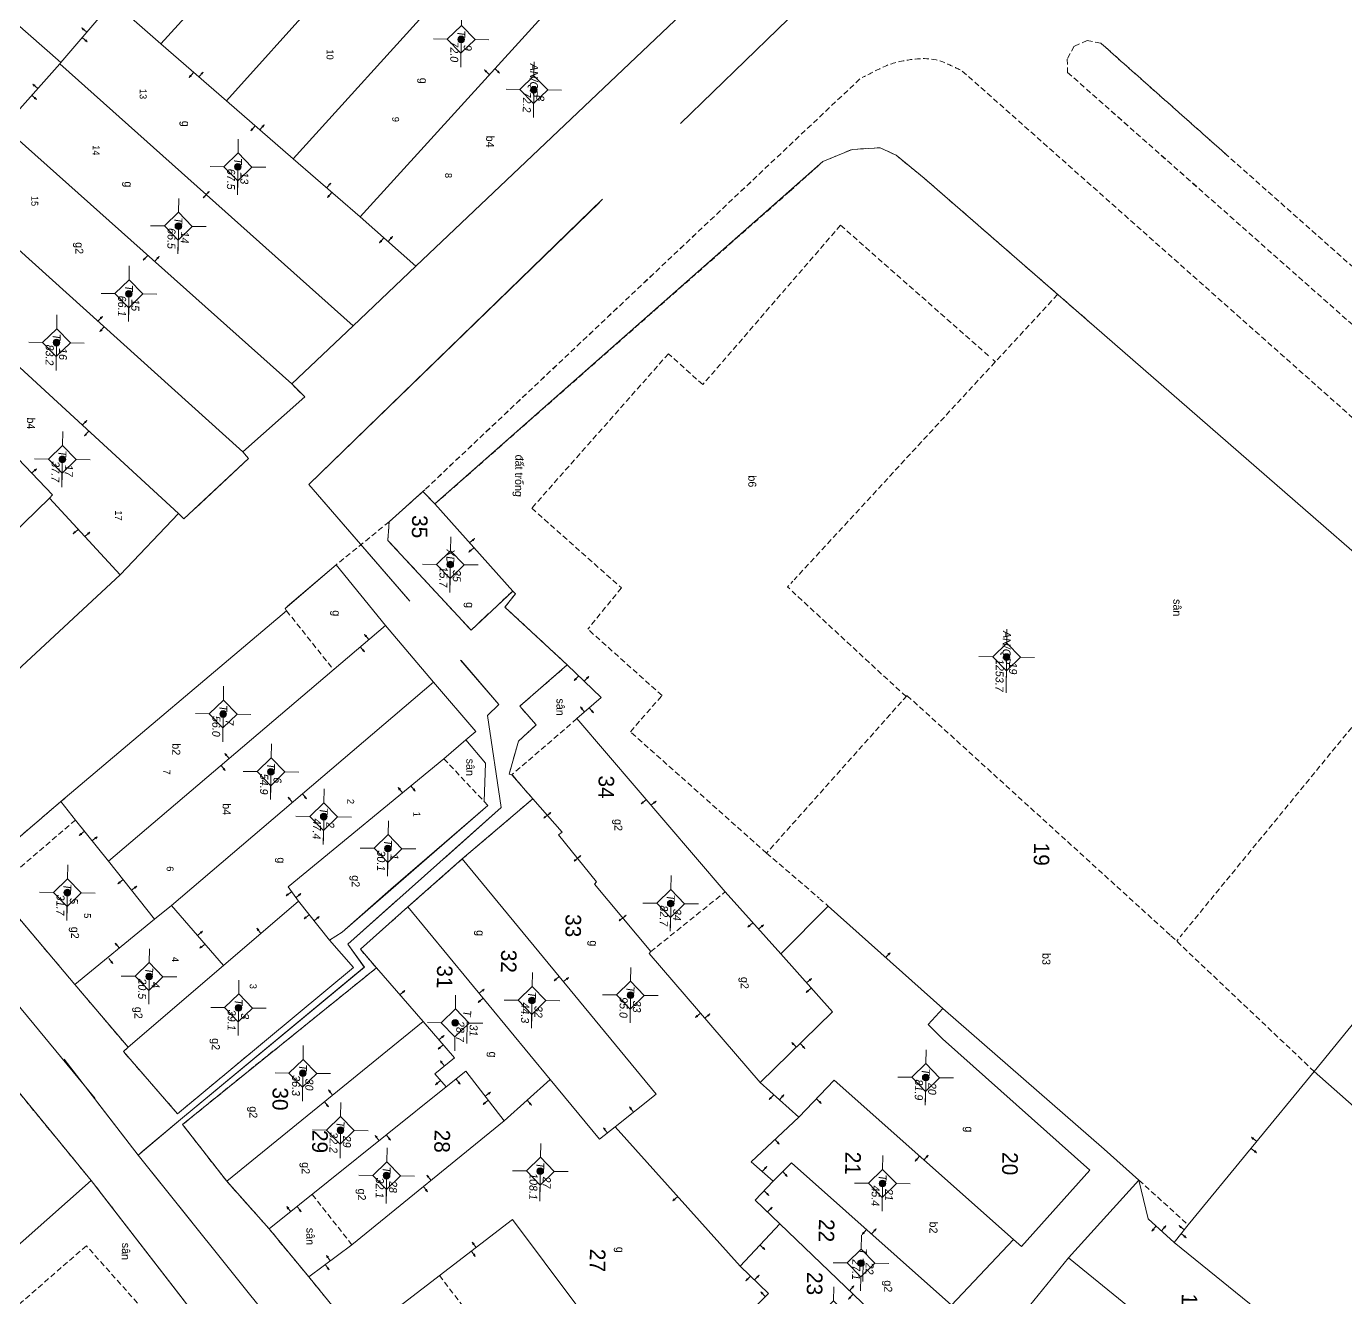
# Model space of a CAD drawing. Extents: x 601689 to 602595, y 1189742 to 1190763.
# Drawn here: x 602465.8 to 602525.2, y 1190238.5 to 1190295.7 of the extents above; entities that cross this region are included whole.
import ezdxf
from ezdxf.enums import TextEntityAlignment as Align

# ---------------------------------------------------------------- set-up
doc = ezdxf.new("R2010")
doc.units = 0
doc.header["$MEASUREMENT"] = 0
doc.linetypes.add('HIDDEN', pattern=[0.375, 0.25, -0.125])
for name, color, linetype in [('10', 250, 'Continuous'), ('11', 7, 'Continuous'), ('13', 7, 'Continuous'), ('14', 7, 'Continuous'), ('15', 7, 'Continuous'), ('16', 7, 'Continuous'), ('22', 7, 'Continuous'), ('25', 7, 'Continuous'), ('53', 7, 'Continuous'), ('57', 7, 'Continuous')]:
    doc.layers.add(name, color=color, linetype=linetype)
doc.layers.get('0').off()
doc.styles.add('TXT', font='vnshx.shx')

# ---------------------------------------------------------------- blocks, each defined once
blk = doc.blocks.new('NH3R')
at = {"layer": '16', "color": 7, "linetype": 'Continuous', "lineweight": 0}
for p, q in [((0, 0), (0.297, -0.005)), ((0.297, -0.005), (0.186, 0.031)), ((0.297, -0.005), (0.189, -0.033))]:
    blk.add_line(p, q, dxfattribs=at)
blk = doc.blocks.new('NH3')
at = {"layer": '16', "color": 7, "linetype": 'Continuous', "lineweight": 0}
for p, q in [((-0.199, -0.002), (-0.113, 0.021)), ((0.197, -0.012), (0.107, 0.015)), ((-0.199, -0.002), (0.197, -0.012)), ((-0.199, -0.002), (-0.116, -0.035)), ((0.197, -0.012), (0.104, -0.027))]:
    blk.add_line(p, q, dxfattribs=at)
blk = doc.blocks.new('B')
at = {"color": 7, "linetype": 'Continuous', "lineweight": 0}
for p, q in [((0.8, 2.62), (0.801, 5.6)), ((0.62, 2.441), (0.96, 2.78)), ((0.62, -0.969), (0.96, -0.63)), ((0.8, -4.05), (0.8, -0.81))]:
    blk.add_line(p, q, dxfattribs=at)
for points in [[(0.801, 5.6), (0.53, 5.331), (0.8, 10.21), (1.04, 4.83), (0.801, 5.6)], [(0.8, -4.05), (0.531, -4.309), (0.53, -9.429)], [(0.8, -4.05), (1.04, -4.569), (1.04, -10.289)], [(0.53, -7.289), (0.8, -6.95), (1.04, -8.139)]]:
    blk.add_lwpolyline(points, dxfattribs=at)
for points in [[(0.801, 5.6), (0.8, 10.21), (1.04, 4.83)], [(0.8, -4.05), (0.8, -6.95), (1.04, -4.569), (1.04, -8.139)]]:
    blk.add_solid(points, dxfattribs=at)
at = {"color": 7, "linetype": 'Continuous', "lineweight": 0, "style": 'TXT'}
blk.add_text('B', height=1.815, rotation=359.99996, dxfattribs=at).set_placement((0, 0))
blk = doc.blocks.new('*M5555')
at = {"layer": '13', "color": 3, "linetype": 'Continuous', "lineweight": 0}
blk.add_line((602542.211, 1190153.237), (602543.231, 1190153.237), dxfattribs=at)
at = {"layer": '13', "color": 3, "linetype": 'Continuous', "lineweight": 0, "style": 'TXT', "oblique": 7.60551}
for s, p in [('8', (602542.361, 1190153.537)), ('72.2', (602542.211, 1190152.937))]:
    blk.add_text(s, height=0.36, dxfattribs=at).set_placement(p, align=Align.MIDDLE_LEFT)
blk.add_text('AN/QP', height=0.36, dxfattribs=at).set_placement((602542.444, 1190153.237), align=Align.MIDDLE_RIGHT)
blk = doc.blocks.new('*M6666')
at = {"layer": '13', "color": 3, "linetype": 'Continuous', "lineweight": 0}
blk.add_line((602539.996, 1190149.94), (602541.016, 1190149.94), dxfattribs=at)
at = {"layer": '13', "color": 3, "linetype": 'Continuous', "lineweight": 0, "style": 'TXT', "oblique": 7.60551}
blk.add_text('T', height=0.36, dxfattribs=at).set_placement((602539.799, 1190149.94), align=Align.MIDDLE_RIGHT)
for s, p in [('9', (602540.146, 1190150.24)), ('72.0', (602539.996, 1190149.64))]:
    blk.add_text(s, height=0.36, dxfattribs=at).set_placement(p, align=Align.MIDDLE_LEFT)
blk = doc.blocks.new('*M7777')
at = {"layer": '13', "color": 3, "linetype": 'Continuous', "lineweight": 0}
blk.add_line((602576.414, 1190147.174), (602577.434, 1190147.174), dxfattribs=at)
at = {"layer": '13', "color": 3, "linetype": 'Continuous', "lineweight": 0, "style": 'TXT', "oblique": 7.60551}
blk.add_text('T', height=0.36, dxfattribs=at).set_placement((602576.217, 1190147.174), align=Align.MIDDLE_RIGHT)
for s, p in [('1', (602576.564, 1190147.474)), ('30.1', (602576.414, 1190146.874))]:
    blk.add_text(s, height=0.36, dxfattribs=at).set_placement(p, align=Align.MIDDLE_LEFT)
blk = doc.blocks.new('*M9999')
at = {"layer": '13', "color": 3, "linetype": 'Continuous', "lineweight": 0}
blk.add_line((602575.022, 1190144.264), (602576.042, 1190144.264), dxfattribs=at)
at = {"layer": '13', "color": 3, "linetype": 'Continuous', "lineweight": 0, "style": 'TXT', "oblique": 7.60551}
for s, p in [('2', (602575.172, 1190144.564)), ('47.4', (602575.022, 1190143.964))]:
    blk.add_text(s, height=0.36, dxfattribs=at).set_placement(p, align=Align.MIDDLE_LEFT)
blk.add_text('T', height=0.36, dxfattribs=at).set_placement((602574.825, 1190144.264), align=Align.MIDDLE_RIGHT)
blk = doc.blocks.new('*M11111111')
at = {"layer": '13', "color": 3, "linetype": 'Continuous', "lineweight": 0}
blk.add_line((602573.042, 1190141.862), (602574.062, 1190141.862), dxfattribs=at)
at = {"layer": '13', "color": 3, "linetype": 'Continuous', "lineweight": 0, "style": 'TXT', "oblique": 7.60551}
for s, p in [('6', (602573.192, 1190142.162)), ('54.9', (602573.042, 1190141.562))]:
    blk.add_text(s, height=0.36, dxfattribs=at).set_placement(p, align=Align.MIDDLE_LEFT)
blk.add_text('T', height=0.36, dxfattribs=at).set_placement((602572.845, 1190141.862), align=Align.MIDDLE_RIGHT)
blk = doc.blocks.new('*M13131313')
at = {"layer": '13', "color": 3, "linetype": 'Continuous', "lineweight": 0}
blk.add_line((602583.673, 1190140.556), (602584.693, 1190140.556), dxfattribs=at)
at = {"layer": '13', "color": 3, "linetype": 'Continuous', "lineweight": 0, "style": 'TXT', "oblique": 7.60551}
blk.add_text('T', height=0.36, dxfattribs=at).set_placement((602583.476, 1190140.556), align=Align.MIDDLE_RIGHT)
for s, p in [('3', (602583.823, 1190140.856)), ('39.1', (602583.673, 1190140.256))]:
    blk.add_text(s, height=0.36, dxfattribs=at).set_placement(p, align=Align.MIDDLE_LEFT)
blk = doc.blocks.new('*M14141414')
at = {"layer": '13', "color": 3, "linetype": 'Continuous', "lineweight": 0}
blk.add_line((602545.872, 1190139.98), (602546.892, 1190139.98), dxfattribs=at)
at = {"layer": '13', "color": 3, "linetype": 'Continuous', "lineweight": 0, "style": 'TXT', "oblique": 7.60551}
blk.add_text('T', height=0.36, dxfattribs=at).set_placement((602545.675, 1190139.98), align=Align.MIDDLE_RIGHT)
for s, p in [('13', (602546.022, 1190140.28)), ('67.5', (602545.872, 1190139.68))]:
    blk.add_text(s, height=0.36, dxfattribs=at).set_placement(p, align=Align.MIDDLE_LEFT)
blk = doc.blocks.new('*M15151515')
at = {"layer": '13', "color": 3, "linetype": 'Continuous', "lineweight": 0}
blk.add_line((602570.474, 1190139.675), (602571.494, 1190139.675), dxfattribs=at)
at = {"layer": '13', "color": 3, "linetype": 'Continuous', "lineweight": 0, "style": 'TXT', "oblique": 7.60551}
for s, p in [('7', (602570.624, 1190139.975)), ('56.0', (602570.474, 1190139.375))]:
    blk.add_text(s, height=0.36, dxfattribs=at).set_placement(p, align=Align.MIDDLE_LEFT)
blk.add_text('T', height=0.36, dxfattribs=at).set_placement((602570.277, 1190139.675), align=Align.MIDDLE_RIGHT)
blk = doc.blocks.new('*M17171717')
at = {"layer": '13', "color": 3, "linetype": 'Continuous', "lineweight": 0}
blk.add_line((602548.576, 1190137.342), (602549.596, 1190137.342), dxfattribs=at)
at = {"layer": '13', "color": 3, "linetype": 'Continuous', "lineweight": 0, "style": 'TXT', "oblique": 7.60551}
for s, p in [('14', (602548.726, 1190137.642)), ('66.5', (602548.576, 1190137.042))]:
    blk.add_text(s, height=0.36, dxfattribs=at).set_placement(p, align=Align.MIDDLE_LEFT)
blk.add_text('T', height=0.36, dxfattribs=at).set_placement((602548.379, 1190137.342), align=Align.MIDDLE_RIGHT)
blk = doc.blocks.new('*M18181818')
at = {"layer": '13', "color": 3, "linetype": 'Continuous', "lineweight": 0}
blk.add_line((602582.323, 1190136.515), (602583.343, 1190136.515), dxfattribs=at)
at = {"layer": '13', "color": 3, "linetype": 'Continuous', "lineweight": 0, "style": 'TXT', "oblique": 7.60551}
blk.add_text('T', height=0.36, dxfattribs=at).set_placement((602582.126, 1190136.515), align=Align.MIDDLE_RIGHT)
for s, p in [('4', (602582.473, 1190136.815)), ('20.5', (602582.323, 1190136.215))]:
    blk.add_text(s, height=0.36, dxfattribs=at).set_placement(p, align=Align.MIDDLE_LEFT)
blk = doc.blocks.new('*M19191919')
at = {"layer": '13', "color": 3, "linetype": 'Continuous', "lineweight": 0}
blk.add_line((602551.648, 1190135.16), (602552.668, 1190135.16), dxfattribs=at)
at = {"layer": '13', "color": 3, "linetype": 'Continuous', "lineweight": 0, "style": 'TXT', "oblique": 7.60551}
blk.add_text('T', height=0.36, dxfattribs=at).set_placement((602551.451, 1190135.16), align=Align.MIDDLE_RIGHT)
for s, p in [('15', (602551.798, 1190135.46)), ('66.1', (602551.648, 1190134.86))]:
    blk.add_text(s, height=0.36, dxfattribs=at).set_placement(p, align=Align.MIDDLE_LEFT)
blk = doc.blocks.new('*M21212121')
at = {"layer": '13', "color": 3, "linetype": 'Continuous', "lineweight": 0}
blk.add_line((602578.608, 1190132.782), (602579.628, 1190132.782), dxfattribs=at)
at = {"layer": '13', "color": 3, "linetype": 'Continuous', "lineweight": 0, "style": 'TXT', "oblique": 7.60551}
blk.add_text('T', height=0.36, dxfattribs=at).set_placement((602578.411, 1190132.782), align=Align.MIDDLE_RIGHT)
for s, p in [('5', (602578.758, 1190133.082)), ('31.7', (602578.608, 1190132.482))]:
    blk.add_text(s, height=0.36, dxfattribs=at).set_placement(p, align=Align.MIDDLE_LEFT)
blk = doc.blocks.new('*M22222222')
at = {"layer": '13', "color": 3, "linetype": 'Continuous', "lineweight": 0}
blk.add_line((602559.133, 1190132.276), (602560.153, 1190132.276), dxfattribs=at)
at = {"layer": '13', "color": 3, "linetype": 'Continuous', "lineweight": 0, "style": 'TXT', "oblique": 7.60551}
blk.add_text('T', height=0.36, dxfattribs=at).set_placement((602558.936, 1190132.276), align=Align.MIDDLE_RIGHT)
for s, p in [('17', (602559.283, 1190132.576)), ('37.7', (602559.133, 1190131.976))]:
    blk.add_text(s, height=0.36, dxfattribs=at).set_placement(p, align=Align.MIDDLE_LEFT)
blk = doc.blocks.new('*M24242424')
at = {"layer": '13', "color": 3, "linetype": 'Continuous', "lineweight": 0}
blk.add_line((602553.89, 1190131.938), (602554.91, 1190131.938), dxfattribs=at)
at = {"layer": '13', "color": 3, "linetype": 'Continuous', "lineweight": 0, "style": 'TXT', "oblique": 7.60551}
for s, p in [('16', (602554.04, 1190132.238)), ('83.2', (602553.89, 1190131.638))]:
    blk.add_text(s, height=0.36, dxfattribs=at).set_placement(p, align=Align.MIDDLE_LEFT)
blk.add_text('T', height=0.36, dxfattribs=at).set_placement((602553.693, 1190131.938), align=Align.MIDDLE_RIGHT)
blk = doc.blocks.new('CENTRD')
at = {"layer": '11', "linetype": 'Continuous', "lineweight": 0}
h = blk.add_hatch(color=2, dxfattribs=at)
edge = h.paths.add_edge_path()
edge.add_arc((0, 0), 0.15, 0, 360)
at = {"layer": '11', "color": 2, "linetype": 'Continuous', "lineweight": 0}
for p, q in [((0, 1.25), (0, 0.625)), ((0, 0.625), (-0.625, 0)), ((0.625, 0), (0, 0.625)), ((-0.625, 0), (-1.25, 0)), ((-0.625, 0), (0, -0.625)), ((0, -0.625), (0.625, 0)), ((1.25, 0), (0.625, 0)), ((0, -0.625), (0, -1.25))]:
    blk.add_line(p, q, dxfattribs=at)
blk.add_circle((0, 0), 0.15, dxfattribs=at)
blk = doc.blocks.new('*M94949494')
at = {"layer": '13', "color": 3, "linetype": 'Continuous', "lineweight": 0}
blk.add_line((602567.403, 1190174.87), (602568.933, 1190174.87), dxfattribs=at)
at = {"layer": '13', "color": 3, "linetype": 'Continuous', "lineweight": 0, "style": 'TXT', "oblique": 7.60551}
blk.add_text('AN/QP', height=0.36, dxfattribs=at).set_placement((602567.636, 1190174.87), align=Align.MIDDLE_RIGHT)
for s, p in [('19', (602567.553, 1190175.17)), ('1253.7', (602567.403, 1190174.57))]:
    blk.add_text(s, height=0.36, dxfattribs=at).set_placement(p, align=Align.MIDDLE_LEFT)
blk = doc.blocks.new('*M95959595')
at = {"layer": '13', "color": 3, "linetype": 'Continuous', "lineweight": 0}
blk.add_line((602586.356, 1190171.509), (602587.376, 1190171.509), dxfattribs=at)
at = {"layer": '13', "color": 3, "linetype": 'Continuous', "lineweight": 0, "style": 'TXT', "oblique": 7.60551}
blk.add_text('T', height=0.36, dxfattribs=at).set_placement((602586.159, 1190171.509), align=Align.MIDDLE_RIGHT)
for s, p in [('20', (602586.506, 1190171.809)), ('81.9', (602586.356, 1190171.209))]:
    blk.add_text(s, height=0.36, dxfattribs=at).set_placement(p, align=Align.MIDDLE_LEFT)
blk = doc.blocks.new('*M97979797')
at = {"layer": '13', "color": 3, "linetype": 'Continuous', "lineweight": 0}
blk.add_line((602591.147, 1190169.632), (602592.167, 1190169.632), dxfattribs=at)
at = {"layer": '13', "color": 3, "linetype": 'Continuous', "lineweight": 0, "style": 'TXT', "oblique": 7.60551}
blk.add_text('T', height=0.36, dxfattribs=at).set_placement((602590.95, 1190169.632), align=Align.MIDDLE_RIGHT)
for s, p in [('21', (602591.297, 1190169.932)), ('45.4', (602591.147, 1190169.332))]:
    blk.add_text(s, height=0.36, dxfattribs=at).set_placement(p, align=Align.MIDDLE_LEFT)
blk = doc.blocks.new('*M98989898')
at = {"layer": '13', "color": 3, "linetype": 'Continuous', "lineweight": 0}
blk.add_line((602594.741, 1190168.719), (602595.761, 1190168.719), dxfattribs=at)
at = {"layer": '13', "color": 3, "linetype": 'Continuous', "lineweight": 0, "style": 'TXT', "oblique": 7.60551}
for s, p in [('22', (602594.891, 1190169.019)), ('27.1', (602594.741, 1190168.419))]:
    blk.add_text(s, height=0.36, dxfattribs=at).set_placement(p, align=Align.MIDDLE_LEFT)
blk.add_text('T', height=0.36, dxfattribs=at).set_placement((602594.544, 1190168.719), align=Align.MIDDLE_RIGHT)
blk = doc.blocks.new('*M102102102102')
at = {"layer": '13', "color": 3, "linetype": 'Continuous', "lineweight": 0}
blk.add_line((602578.7, 1190159.926), (602579.72, 1190159.926), dxfattribs=at)
at = {"layer": '13', "color": 3, "linetype": 'Continuous', "lineweight": 0, "style": 'TXT', "oblique": 7.60551}
for s, p in [('34', (602578.85, 1190160.226)), ('82.7', (602578.7, 1190159.626))]:
    blk.add_text(s, height=0.36, dxfattribs=at).set_placement(p, align=Align.MIDDLE_LEFT)
blk.add_text('T', height=0.36, dxfattribs=at).set_placement((602578.503, 1190159.926), align=Align.MIDDLE_RIGHT)
blk = doc.blocks.new('*M103103103103')
at = {"layer": '13', "color": 3, "linetype": 'Continuous', "lineweight": 0}
blk.add_line((602582.849, 1190158.174), (602583.869, 1190158.174), dxfattribs=at)
at = {"layer": '13', "color": 3, "linetype": 'Continuous', "lineweight": 0, "style": 'TXT', "oblique": 7.60551}
for s, p in [('33', (602582.999, 1190158.474)), ('95.0', (602582.849, 1190157.874))]:
    blk.add_text(s, height=0.36, dxfattribs=at).set_placement(p, align=Align.MIDDLE_LEFT)
blk.add_text('T', height=0.36, dxfattribs=at).set_placement((602582.652, 1190158.174), align=Align.MIDDLE_RIGHT)
blk = doc.blocks.new('*M104104104104')
at = {"layer": '13', "color": 3, "linetype": 'Continuous', "lineweight": 0}
blk.add_line((602590.819, 1190154.235), (602592.094, 1190154.235), dxfattribs=at)
at = {"layer": '13', "color": 3, "linetype": 'Continuous', "lineweight": 0, "style": 'TXT', "oblique": 7.60551}
blk.add_text('T', height=0.36, dxfattribs=at).set_placement((602590.622, 1190154.235), align=Align.MIDDLE_RIGHT)
for s, p in [('27', (602590.969, 1190154.535)), ('108.1', (602590.819, 1190153.935))]:
    blk.add_text(s, height=0.36, dxfattribs=at).set_placement(p, align=Align.MIDDLE_LEFT)
blk = doc.blocks.new('*M105105105105')
at = {"layer": '13', "color": 3, "linetype": 'Continuous', "lineweight": 0}
blk.add_line((602583.15, 1190153.75), (602584.17, 1190153.75), dxfattribs=at)
at = {"layer": '13', "color": 3, "linetype": 'Continuous', "lineweight": 0, "style": 'TXT', "oblique": 7.60551}
for s, p in [('32', (602583.3, 1190154.05)), ('44.3', (602583.15, 1190153.45))]:
    blk.add_text(s, height=0.36, dxfattribs=at).set_placement(p, align=Align.MIDDLE_LEFT)
blk.add_text('T', height=0.36, dxfattribs=at).set_placement((602582.953, 1190153.75), align=Align.MIDDLE_RIGHT)
blk = doc.blocks.new('*M107107107107')
at = {"layer": '13', "color": 3, "linetype": 'Continuous', "lineweight": 0}
blk.add_line((602584.209, 1190150.311), (602585.229, 1190150.311), dxfattribs=at)
at = {"layer": '13', "color": 3, "linetype": 'Continuous', "lineweight": 0, "style": 'TXT', "oblique": 7.60551}
for s, p in [('31', (602584.359, 1190150.611)), ('28.7', (602584.209, 1190150.011))]:
    blk.add_text(s, height=0.36, dxfattribs=at).set_placement(p, align=Align.MIDDLE_LEFT)
blk.add_text('T', height=0.36, dxfattribs=at).set_placement((602584.012, 1190150.311), align=Align.MIDDLE_RIGHT)
blk = doc.blocks.new('*M108108108108')
at = {"layer": '13', "color": 3, "linetype": 'Continuous', "lineweight": 0}
blk.add_line((602563.61, 1190149.794), (602564.63, 1190149.794), dxfattribs=at)
at = {"layer": '13', "color": 3, "linetype": 'Continuous', "lineweight": 0, "style": 'TXT', "oblique": 7.60551}
for s, p in [('35', (602563.76, 1190150.094)), ('15.7', (602563.61, 1190149.494))]:
    blk.add_text(s, height=0.36, dxfattribs=at).set_placement(p, align=Align.MIDDLE_LEFT)
blk.add_text('XD', height=0.36, dxfattribs=at).set_placement((602563.491, 1190149.794), align=Align.MIDDLE_RIGHT)
blk = doc.blocks.new('*M109109109109')
at = {"layer": '13', "color": 3, "linetype": 'Continuous', "lineweight": 0}
blk.add_line((602591.119, 1190147.327), (602592.139, 1190147.327), dxfattribs=at)
at = {"layer": '13', "color": 3, "linetype": 'Continuous', "lineweight": 0, "style": 'TXT', "oblique": 7.60551}
for s, p in [('28', (602591.269, 1190147.627)), ('32.1', (602591.119, 1190147.027))]:
    blk.add_text(s, height=0.36, dxfattribs=at).set_placement(p, align=Align.MIDDLE_LEFT)
blk.add_text('T', height=0.36, dxfattribs=at).set_placement((602590.922, 1190147.327), align=Align.MIDDLE_RIGHT)
blk = doc.blocks.new('*M110110110110')
at = {"layer": '13', "color": 3, "linetype": 'Continuous', "lineweight": 0}
blk.add_line((602589.11, 1190145.22), (602590.13, 1190145.22), dxfattribs=at)
at = {"layer": '13', "color": 3, "linetype": 'Continuous', "lineweight": 0, "style": 'TXT', "oblique": 7.60551}
blk.add_text('T', height=0.36, dxfattribs=at).set_placement((602588.913, 1190145.22), align=Align.MIDDLE_RIGHT)
for s, p in [('29', (602589.26, 1190145.52)), ('32.2', (602589.11, 1190144.92))]:
    blk.add_text(s, height=0.36, dxfattribs=at).set_placement(p, align=Align.MIDDLE_LEFT)
blk = doc.blocks.new('*M111111111111')
at = {"layer": '13', "color": 3, "linetype": 'Continuous', "lineweight": 0}
blk.add_line((602586.572, 1190143.493), (602587.592, 1190143.493), dxfattribs=at)
at = {"layer": '13', "color": 3, "linetype": 'Continuous', "lineweight": 0, "style": 'TXT', "oblique": 7.60551}
blk.add_text('T', height=0.36, dxfattribs=at).set_placement((602586.375, 1190143.493), align=Align.MIDDLE_RIGHT)
for s, p in [('30', (602586.722, 1190143.793)), ('36.3', (602586.572, 1190143.193))]:
    blk.add_text(s, height=0.36, dxfattribs=at).set_placement(p, align=Align.MIDDLE_LEFT)

msp = doc.modelspace()

# ---------------------------------------------------------------- linework, layer by layer
at = {"layer": '10', "color": 7, "linetype": 'Continuous', "lineweight": 0}
for p, q in [((602484.148, 1190308.461), (602471.881, 1190294.899)), ((602486.952, 1190305.852), (602474.826, 1190292.338)), ((602454.829, 1190305.054), (602467.379, 1190294.06)), ((602489.955, 1190303.111), (602477.83, 1190289.737)), ((602492.949, 1190300.461), (602480.845, 1190287.126)), ((602467.379, 1190294.06), (602469.717, 1190296.789)), ((602471.881, 1190294.899), (602469.717, 1190296.789)), ((602474.826, 1190292.338), (602471.881, 1190294.899)), ((602464.81, 1190291.175), (602467.338, 1190294.011)), ((602467.338, 1190294.011), (602467.379, 1190294.06)), ((602480.528, 1190282.23), (602467.338, 1190294.011)), ((602477.83, 1190289.737), (602474.826, 1190292.338)), ((602477.771, 1190279.617), (602464.81, 1190291.175)), ((602477.83, 1190289.737), (602480.845, 1190287.126)), ((602462.53, 1190288.317), (602475.56, 1190276.568)), ((602483.355, 1190284.911), (602480.845, 1190287.126)), ((602483.355, 1190284.911), (602480.528, 1190282.23)), ((602480.528, 1190282.23), (602477.771, 1190279.617)), ((602466.871, 1190274.486), (602457.09, 1190264.971)), ((602470.044, 1190271.033), (602466.871, 1190274.486)), ((602487.704, 1190270.301), (602484.208, 1190274.219)), ((602472.681, 1190273.787), (602470.044, 1190271.033)), ((602481.983, 1190268.758), (602469.527, 1190258.159)), ((602481.983, 1190268.758), (602484.138, 1190266.209)), ((602484.138, 1190266.209), (602472.36, 1190256.17)), ((602535.672, 1190263.382), (602523.76, 1190248.705)), ((602485.439, 1190258.261), (602488.607, 1190260.967)), ((602469.527, 1190258.159), (602471.601, 1190255.551)), ((602482.99, 1190256.105), (602485.439, 1190258.261)), ((602474.693, 1190253.468), (602478.073, 1190256.362)), ((602478.073, 1190256.362), (602479.47, 1190254.612)), ((602471.601, 1190255.551), (602472.36, 1190256.17)), ((602472.36, 1190256.17), (602474.693, 1190253.468)), ((602482.99, 1190256.105), (602489.394, 1190248.346)), ((602468.011, 1190252.62), (602471.601, 1190255.551)), ((602470.403, 1190249.797), (602474.693, 1190253.468)), ((602481.572, 1190253.364), (602483.679, 1190250.955)), ((602470.403, 1190249.797), (602468.011, 1190252.62)), ((602474.841, 1190243.776), (602483.679, 1190250.955)), ((602523.76, 1190248.705), (602518.086, 1190241.812)), ((602526.774, 1190246.024), (602523.76, 1190248.705)), ((602476.751, 1190241.63), (602484.719, 1190248.011)), ((602487.318, 1190246.485), (602489.394, 1190248.346)), ((602498.833, 1190248.207), (602500.571, 1190246.653)), ((602497.939, 1190239.959), (602492.315, 1190246.216)), ((602512.705, 1190240.326), (602515.873, 1190243.823)), ((602468.75, 1190243.799), (602472.946, 1190238.381)), ((602476.751, 1190241.63), (602474.841, 1190243.776)), ((602478.532, 1190239.474), (602476.751, 1190241.63)), ((602499.725, 1190241.854), (602497.939, 1190239.959)), ((602499.725, 1190241.854), (602506.319, 1190235.534)), ((602518.086, 1190241.812), (602517.464, 1190241.02)), ((602510.226, 1190241.15), (602507.445, 1190238.198)), ((602528.542, 1190232.069), (602517.464, 1190241.02)), ((602510.752, 1190237.932), (602512.705, 1190240.326)), ((602525.098, 1190230.285), (602512.705, 1190240.326)), ((602480.764, 1190236.734), (602478.532, 1190239.474))]:
    msp.add_line(p, q, dxfattribs=at)
for points in [[(602492.949, 1190300.461), (602496.446, 1190297.352), (602483.355, 1190284.911)], [(602484.208, 1190274.219), (602501.65, 1190289.61), (602502.968, 1190290.162), (602504.238, 1190290.235), (602504.955, 1190289.895), (602506.21, 1190288.868), (602531.005, 1190267.287), (602535.672, 1190263.382)], [(602472.681, 1190273.787), (602464.021, 1190281.736), (602462.232, 1190279.67)], [(602477.771, 1190279.617), (602478.354, 1190279.039), (602475.56, 1190276.568)], [(602466.871, 1190274.486), (602467.003, 1190274.625), (602465.14, 1190276.58)], [(602475.56, 1190276.568), (602475.816, 1190276.264), (602472.919, 1190273.544), (602472.681, 1190273.787)], [(602487.704, 1190270.301), (602485.831, 1190268.546), (602482.096, 1190272.577), (602482.147, 1190273.417), (602483.666, 1190274.776), (602484.208, 1190274.219)], [(602467.384, 1190260.839), (602477.532, 1190269.42), (602477.464, 1190269.521), (602479.771, 1190271.489), (602481.983, 1190268.758)], [(602457.09, 1190264.971), (602459.552, 1190262.156), (602460.159, 1190262.678), (602460.553, 1190262.232), (602470.044, 1190271.033)], [(602490.159, 1190266.987), (602487.355, 1190269.586), (602487.833, 1190270.179), (602487.704, 1190270.301)], [(602488.607, 1190260.967), (602487.671, 1190262.05), (602487.542, 1190262.072), (602487.962, 1190263.556), (602488.762, 1190264.286), (602488.024, 1190265.125), (602490.159, 1190266.987)], [(602499.762, 1190253.994), (602497.26, 1190256.778), (602490.596, 1190264.571), (602491.689, 1190265.525), (602490.159, 1190266.987)], [(602484.138, 1190266.209), (602486.048, 1190263.993), (602485.593, 1190263.619)], [(602485.593, 1190263.619), (602484.611, 1190262.763), (602477.602, 1190257.008), (602478.073, 1190256.362)], [(602485.593, 1190263.619), (602486.479, 1190262.567), (602486.425, 1190260.837), (602486.592, 1190260.666), (602480.034, 1190254.975), (602479.47, 1190254.612)], [(602468.011, 1190252.62), (602464.4, 1190256.89), (602463.741, 1190257.728), (602467.384, 1190260.839)], [(602467.384, 1190260.839), (602468.043, 1190260.01), (602469.527, 1190258.159)], [(602488.607, 1190260.967), (602489.926, 1190259.469), (602489.764, 1190259.351), (602491.476, 1190257.228), (602491.384, 1190257.13), (602493.913, 1190254.095), (602493.841, 1190254.006), (602498.833, 1190248.207)], [(602492.315, 1190246.216), (602494.154, 1190247.681), (602485.439, 1190258.261)], [(602482.99, 1190256.105), (602480.854, 1190254.203), (602481.572, 1190253.364)], [(602499.762, 1190253.994), (602501.901, 1190256.135), (602507.049, 1190251.534)], [(602479.47, 1190254.612), (602480.543, 1190253.388), (602472.631, 1190246.806), (602470.2, 1190249.6), (602470.403, 1190249.797)], [(602499.762, 1190253.994), (602502.096, 1190251.382), (602498.833, 1190248.207)], [(602481.572, 1190253.364), (602472.856, 1190246.323), (602474.841, 1190243.776)], [(602449.675, 1190227.46), (602440.159, 1190236.57), (602444.633, 1190240.43), (602457.939, 1190251.738), (602459, 1190252.583), (602460.611, 1190250.461), (602462.19, 1190251.789), (602468.75, 1190243.799)], [(602507.049, 1190251.534), (602506.388, 1190250.813), (602507.04, 1190250.175), (602513.669, 1190244.273), (602510.592, 1190240.845), (602510.226, 1190241.15)], [(602515.873, 1190243.823), (602514.312, 1190245.215), (602507.049, 1190251.534)], [(602483.679, 1190250.955), (602485.087, 1190249.315), (602484.207, 1190248.607), (602484.719, 1190248.011)], [(602484.719, 1190248.011), (602485.599, 1190248.718), (602487.318, 1190246.485)], [(602489.394, 1190248.346), (602491.617, 1190245.665), (602492.315, 1190246.216)], [(602510.226, 1190241.15), (602502.163, 1190248.311), (602500.571, 1190246.653)], [(602478.532, 1190239.474), (602480.472, 1190240.918), (602487.318, 1190246.485)], [(602500.571, 1190246.653), (602498.424, 1190244.652), (602499.421, 1190243.769)], [(602507.445, 1190238.198), (602500.243, 1190244.607), (602499.421, 1190243.769)], [(602515.873, 1190243.823), (602516.289, 1190242.077), (602517.464, 1190241.02)], [(602468.75, 1190243.799), (602459.548, 1190235.665), (602457.822, 1190234.449), (602453.249, 1190230.571), (602449.675, 1190227.46)], [(602499.421, 1190243.769), (602498.61, 1190242.929), (602499.725, 1190241.854)], [(602480.764, 1190236.734), (602487.697, 1190242.049), (602491.97, 1190236.35)], [(602498.594, 1190238.109), (602499.212, 1190238.731), (602497.939, 1190239.959)]]:
    msp.add_lwpolyline(points, dxfattribs=at)
at = {"layer": '14', "color": 6, "linetype": 'HIDDEN', "lineweight": 0}
for p, q in [((602502.451, 1190286.749), (602509.18, 1190280.817)), ((602512.208, 1190283.635), (602500.362, 1190270.807)), ((602509.299, 1190280.715), (602509.417, 1190280.613)), ((602500.129, 1190270.56), (602500.068, 1190270.491)), ((602500.301, 1190270.748), (602500.209, 1190270.639)), ((602500.167, 1190270.4), (602500.068, 1190270.491)), ((602505.4, 1190265.557), (602500.276, 1190270.298)), ((602477.532, 1190269.42), (602479.646, 1190266.771)), ((602529.246, 1190268.81), (602517.723, 1190254.758)), ((602494.421, 1190265.609), (602491.082, 1190268.594)), ((602492.998, 1190263.978), (602494.421, 1190265.609)), ((602505.441, 1190265.607), (602499.123, 1190258.524)), ((602517.284, 1190254.834), (602505.441, 1190265.607)), ((602490.596, 1190264.571), (602487.752, 1190262.119)), ((602499.123, 1190258.524), (602492.998, 1190263.978)), ((602484.611, 1190262.763), (602486.425, 1190260.837)), ((602487.742, 1190262.119), (602487.671, 1190262.05)), ((602468.043, 1190260.01), (602464.774, 1190257.214)), ((602499.123, 1190258.524), (602501.486, 1190256.501)), ((602493.913, 1190254.095), (602497.159, 1190256.7)), ((602497.159, 1190256.7), (602497.26, 1190256.778)), ((602501.526, 1190256.46), (602501.664, 1190256.338)), ((602501.783, 1190256.237), (602501.901, 1190256.135)), ((602523.76, 1190248.705), (602517.284, 1190254.834)), ((602517.641, 1190254.659), (602517.571, 1190254.57)), ((602515.873, 1190243.823), (602518.086, 1190241.812)), ((602480.472, 1190240.918), (602478.683, 1190243.183)), ((602468.53, 1190240.872), (602460.858, 1190234.197)), ((602471.83, 1190237.177), (602468.53, 1190240.872)), ((602484.413, 1190239.534), (602485.67, 1190237.887))]:
    msp.add_line(p, q, dxfattribs=at)
msp.add_lwpolyline([(602502.451, 1190286.749), (602496.252, 1190279.583), (602494.711, 1190280.975), (602488.565, 1190274.028), (602492.597, 1190270.444), (602491.082, 1190268.594)], dxfattribs=at)
at = {"layer": '22', "color": 7, "linetype": 'HIDDEN', "lineweight": 0}
for p, q in [((602507.926, 1190293.684), (602516.68, 1190285.913)), ((602507.926, 1190293.684), (602533.991, 1190270.546)), ((602503.321, 1190293.327), (602483.666, 1190274.776)), ((602503.321, 1190293.327), (602483.808, 1190274.915)), ((602477.771, 1190279.617), (602478.009, 1190279.364)), ((602475.56, 1190276.568), (602475.816, 1190276.264)), ((602483.757, 1190274.854), (602483.666, 1190274.776)), ((602482.147, 1190273.417), (602479.771, 1190271.489)), ((602482.147, 1190273.417), (602479.771, 1190271.489)), ((602463.741, 1190257.728), (602467.384, 1190260.839)), ((602467.384, 1190260.839), (602467.566, 1190260.986)), ((602485.439, 1190258.261), (602488.607, 1190260.967)), ((602482.99, 1190256.105), (602485.439, 1190258.261)), ((602468.011, 1190252.62), (602464.4, 1190256.89)), ((602470.403, 1190249.797), (602468.011, 1190252.62)), ((602470.2, 1190249.6), (602470.403, 1190249.797)), ((602472.631, 1190246.806), (602476.466, 1190249.994)), ((602472.631, 1190246.806), (602470.2, 1190249.6)), ((602476.921, 1190249.617), (602472.856, 1190246.323)), ((602474.841, 1190243.776), (602472.856, 1190246.323)), ((602475.234, 1190243.33), (602474.841, 1190243.776)), ((602476.751, 1190241.63), (602474.841, 1190243.776))]:
    msp.add_line(p, q, dxfattribs=at)
for points in [[(602519.796, 1190289.932), (602514.154, 1190294.939), (602513.545, 1190295.057), (602512.952, 1190294.796), (602512.644, 1190294.22), (602512.665, 1190293.62), (602518.594, 1190288.378)], [(602537.303, 1190274.391), (602514.154, 1190294.939), (602513.545, 1190295.057), (602512.952, 1190294.796), (602512.644, 1190294.22), (602512.665, 1190293.62), (602535.984, 1190272.979)], [(602484.208, 1190274.219), (602500.161, 1190288.271), (602501.65, 1190289.61), (602502.968, 1190290.162), (602504.238, 1190290.235), (602504.955, 1190289.895), (602506.21, 1190288.868), (602513.839, 1190282.232)], [(602487.704, 1190270.301), (602485.831, 1190268.546), (602482.096, 1190272.577), (602482.147, 1190273.417), (602483.666, 1190274.776), (602484.208, 1190274.219)], [(602490.159, 1190266.987), (602487.355, 1190269.586), (602487.833, 1190270.179), (602487.704, 1190270.301)], [(602488.607, 1190260.967), (602487.671, 1190262.05), (602487.542, 1190262.072), (602487.962, 1190263.556), (602488.762, 1190264.286), (602488.024, 1190265.125), (602490.159, 1190266.987)], [(602482.99, 1190256.105), (602480.854, 1190254.203), (602481.572, 1190253.364)], [(602481.572, 1190253.364), (602472.856, 1190246.323), (602474.841, 1190243.776)], [(602457.939, 1190251.738), (602459, 1190252.583), (602460.611, 1190250.461), (602462.19, 1190251.789), (602468.75, 1190243.799), (602469.802, 1190242.445)], [(602480.764, 1190236.734), (602478.532, 1190239.474), (602476.751, 1190241.63)]]:
    msp.add_lwpolyline(points, dxfattribs=at)
msp.add_open_spline([(602507.827, 1190293.736), (602507.601, 1190293.842), (602507.376, 1190293.948), (602507.151, 1190294.055), (602506.65, 1190294.291), (602506.035, 1190294.267), (602505.493, 1190294.178), (602505.098, 1190294.113), (602504.689, 1190294.026), (602504.329, 1190293.844), (602504.027, 1190293.691), (602503.724, 1190293.538), (602503.422, 1190293.386)], degree=3, knots=[0, 0, 0, 0, 0.161089, 0.161089, 0.161089, 0.519743, 0.519743, 0.519743, 0.78092, 0.78092, 0.78092, 1, 1, 1, 1], dxfattribs=at)
msp.add_open_spline([(602507.827, 1190293.736), (602507.601, 1190293.842), (602507.376, 1190293.948), (602507.151, 1190294.055), (602506.65, 1190294.291), (602506.035, 1190294.267), (602505.493, 1190294.178), (602505.098, 1190294.113), (602504.689, 1190294.026), (602504.329, 1190293.844), (602504.027, 1190293.691), (602503.724, 1190293.538), (602503.422, 1190293.386)], degree=3, knots=[0, 0, 0, 0, 0.161089, 0.161089, 0.161089, 0.519743, 0.519743, 0.519743, 0.78092, 0.78092, 0.78092, 1, 1, 1, 1], dxfattribs=at)
at = {"layer": '25', "color": 7, "linetype": 'Continuous', "lineweight": 0}
for p, q in [((602480.528, 1190282.23), (602483.355, 1190284.911)), ((602480.528, 1190282.23), (602477.771, 1190279.617)), ((602478.354, 1190279.039), (602475.56, 1190276.568)), ((602478.009, 1190279.364), (602478.354, 1190279.039)), ((602475.816, 1190276.264), (602473.445, 1190274.036))]:
    msp.add_line(p, q, dxfattribs=at)
for points in [[(602492.949, 1190300.461), (602496.446, 1190297.352), (602483.355, 1190284.911)], [(602477.565, 1190269.61), (602479.771, 1190271.489), (602481.983, 1190268.758), (602484.138, 1190266.209), (602486.048, 1190263.993), (602485.593, 1190263.619), (602486.479, 1190262.567), (602486.425, 1190260.837), (602486.592, 1190260.666), (602482.231, 1190256.905), (602480.034, 1190254.975), (602479.47, 1190254.612), (602480.543, 1190253.388), (602472.631, 1190246.806), (602470.978, 1190248.699)], [(602468.937, 1190243.556), (602474.519, 1190236.349), (602484.995, 1190222.915), (602487.248, 1190220.234), (602486.318, 1190219.446)]]:
    msp.add_lwpolyline(points, dxfattribs=at)
at = {"layer": '57', "color": 172, "linetype": 'Continuous', "lineweight": 0}
for p, q in [((602513.68, 1190309.206), (602495.253, 1190291.318)), ((602513.68, 1190309.206), (602495.253, 1190291.318)), ((602470.856, 1190244.941), (602473.295, 1190241.917)), ((602470.856, 1190244.941), (602479.597, 1190234.059)), ((602470.856, 1190244.941), (602478.123, 1190235.9))]:
    msp.add_line(p, q, dxfattribs=at)
for points in [[(602491.746, 1190287.916), (602478.54, 1190275.096), (602482.999, 1190269.935)], [(602491.604, 1190287.778), (602478.54, 1190275.096), (602483.078, 1190269.844)], [(602485.362, 1190267.192), (602487.075, 1190265.209), (602486.568, 1190264.705), (602487.191, 1190260.567), (602480.287, 1190254.432), (602481.033, 1190253.391), (602472.759, 1190246.544), (602471.028, 1190245.088)], [(602485.382, 1190267.182), (602487.075, 1190265.209), (602486.568, 1190264.705), (602487.181, 1190260.567), (602484.619, 1190258.282)], [(602468.931, 1190247.497), (602460.274, 1190257.956), (602455.555, 1190263.881)], [(602482.555, 1190256.45), (602480.287, 1190254.432), (602481.023, 1190253.391), (602472.759, 1190246.544), (602470.856, 1190244.941), (602467.536, 1190249.266)], [(602476.724, 1190249.83), (602472.759, 1190246.544), (602470.856, 1190244.941), (602468.989, 1190247.376)], [(602471.018, 1190245.078), (602470.856, 1190244.941), (602468.989, 1190247.376)]]:
    msp.add_lwpolyline(points, dxfattribs=at)

# ---------------------------------------------------------------- block references
at = {"color": 7, "linetype": 'Continuous', "lineweight": 0, "rotation": 269.214199256255}
msp.add_blockref('B', (602504.941, 1190251.783), dxfattribs=at)
at = {"layer": '11', "color": 2, "linetype": 'Continuous', "lineweight": 0, "rotation": 269.1680420500809}
for p in [(602485.389, 1190295.105), (602488.654, 1190292.842), (602475.345, 1190289.374), (602472.668, 1190286.709), (602470.442, 1190283.669), (602467.187, 1190281.474), (602467.449, 1190276.226), (602484.9, 1190271.495), (602509.919, 1190267.339), (602474.683, 1190264.779), (602476.832, 1190262.18), (602479.205, 1190260.165), (602482.095, 1190258.731), (602467.672, 1190256.746), (602494.812, 1190256.26), (602471.351, 1190252.977), (602493, 1190252.137), (602475.372, 1190251.569), (602488.572, 1190251.9), (602485.118, 1190250.891), (602478.267, 1190248.627), (602506.283, 1190248.436), (602479.957, 1190246.064), (602482.034, 1190244.025), (602488.946, 1190244.225), (602504.336, 1190243.673), (602503.371, 1190240.093), (602502.129, 1190237.77)]:
    msp.add_blockref('CENTRD', p, dxfattribs=at)
at = {"layer": '13', "color": 3, "linetype": 'Continuous', "lineweight": 0, "rotation": 269.1680420500809}
for name, p in [('*M6666', (-578790.27, 1810052.359)), ('*M5555', (-578790.27, 1810052.359)), ('*M14141414', (-578790.27, 1810052.359)), ('*M17171717', (-578790.27, 1810052.359)), ('*M19191919', (-578790.27, 1810052.359)), ('*M24242424', (-578790.27, 1810052.359)), ('*M22222222', (-578790.27, 1810052.359)), ('*M108108108108', (-578790.27, 1810052.359)), ('*M94949494', (-578790.27, 1810052.359)), ('*M15151515', (-578790.27, 1810052.359)), ('*M11111111', (-578790.27, 1810052.359)), ('*M9999', (-578790.27, 1810052.359)), ('*M7777', (-578790.27, 1810052.359)), ('*M21212121', (-578790.27, 1810052.359)), ('*M102102102102', (-578790.27, 1810052.359)), ('*M18181818', (-578790.27, 1810052.359)), ('*M105105105105', (-578790.27, 1810052.359)), ('*M103103103103', (-578790.27, 1810052.359)), ('*M13131313', (-578790.27, 1810052.359)), ('*M107107107107', (-578789.734, 1810052.529)), ('*M111111111111', (-578790.27, 1810052.359)), ('*M95959595', (-578790.27, 1810052.359)), ('*M110110110110', (-578790.27, 1810052.359)), ('*M104104104104', (-578790.27, 1810052.359)), ('*M109109109109', (-578790.27, 1810052.359)), ('*M97979797', (-578790.27, 1810052.359)), ('*M98989898', (-578790.178, 1810052.624))]:
    msp.add_blockref(name, p, dxfattribs=at)
at = {"layer": '16', "color": 7, "linetype": 'Continuous', "lineweight": 0}
for name, p, rotation in [('NH3R', (602468.548, 1190295.424), 139.4000479139399), ('NH3R', (602468.345, 1190295.187), 319.4000479139398), ('NH3R', (602486.653, 1190293.526), 137.7721141857137), ('NH3R', (602486.897, 1190293.793), 317.7721141857138), ('NH3R', (602466.343, 1190292.895), 138.2643044307416), ('NH3R', (602466.07, 1190292.598), 318.2643044307417), ('NH3R', (602476.328, 1190291.038), 49.10646862874728), ('NH3R', (602476.328, 1190291.038), 49.10646862874728), ('NH3R', (602476.328, 1190291.038), 49.10646862874728), ('NH3R', (602476.121, 1190291.22), 229.2962330919337), ('NH3R', (602479.333, 1190288.426), 49.2962330919337), ('NH3', (602473.929, 1190288.12), 228.2268566376017), ('NH3R', (602479.57, 1190288.223), 229.2962330919337), ('NH3R', (602481.912, 1190286.18), 228.5770207557386), ('NH3R', (602482.1, 1190286.019), 48.5770207557387), ('NH3R', (602471.597, 1190285.122), 47.96211308447412), ('NH3R', (602469.05, 1190282.437), 47.96211308447412), ('NH3R', (602469.05, 1190282.437), 47.96211308447412), ('NH3R', (602469.05, 1190282.437), 47.96211308447412), ('NH3R', (602469.05, 1190282.437), 47.96211308447412), ('NH3R', (602469.05, 1190282.437), 47.96211308447412), ('NH3R', (602469.05, 1190282.437), 47.96211308447412), ('NH3R', (602469.337, 1190282.183), 227.4612075762393), ('NH3R', (602468.346, 1190277.756), 47.46120757623929), ('NH3R', (602468.643, 1190277.492), 227.4612075762393), ('NH3R', (602468.162, 1190273.079), 222.5729100294789), ('NH3R', (602468.458, 1190272.754), 42.57291002947895), ('NH3R', (602481.235, 1190268.129), 130.4002495656064), ('NH3R', (602480.85, 1190267.795), 310.4002495656065), ('NH3R', (602490.682, 1190266.49), 226.3279477027903), ('NH3R', (602490.92, 1190266.256), 46.3279477027904), ('NH3R', (602474.951, 1190262.775), 130.4002495656064), ('NH3R', (602474.587, 1190262.46), 310.4002495656065), ('NH3R', (602468.445, 1190259.504), 218.7450421746508), ('NH3R', (602468.78, 1190259.079), 38.74504217465087), ('NH3R', (602477.955, 1190256.514), 40.80703199323429), ('NH3R', (602478.771, 1190255.483), 40.80703199323429), ('NH3R', (602476.384, 1190254.915), 130.5707719439122), ('NH3R', (602498.511, 1190255.391), 221.9405447365961), ('NH3R', (602498.757, 1190255.108), 41.9405447365962), ('NH3R', (602473.532, 1190254.824), 40.80703199323429), ('NH3R', (602473.532, 1190254.824), 40.80703199323429), ('NH3R', (602473.532, 1190254.824), 40.80703199323429), ('NH3R', (602473.532, 1190254.824), 40.80703199323429), ('NH3R', (602500.924, 1190252.688), 41.78949647970303), ('NH3R', (602501.131, 1190252.456), 221.789496479703), ('NH3R', (602486.383, 1190251.998), 219.5391550216792), ('NH3R', (602484.388, 1190250.135), 40.64619468492446), ('NH3R', (602484.585, 1190249.902), 220.6461946849244), ('NH3R', (602486.463, 1190247.596), 37.58671730965462), ('NH3R', (602486.463, 1190247.596), 37.58671730965462), ('NH3R', (602486.463, 1190247.596), 37.58671730965462), ('NH3R', (602486.463, 1190247.596), 37.58671730965462), ('NH3R', (602488.351, 1190247.421), 311.8835246110465), ('NH3R', (602501.372, 1190247.482), 316.1482293835913), ('NH3R', (602499.498, 1190245.658), 312.9686465095096), ('NH3R', (602520.923, 1190245.244), 321.8881156032396), ('NH3R', (602506.007, 1190244.898), 228.330893372225), ('NH3R', (602499.858, 1190244.212), 312.9686465095096), ('NH3R', (602503.622, 1190241.6), 228.330893372225), ('NH3R', (602503.849, 1190241.407), 48.33089337222514), ('NH3R', (602516.645, 1190241.762), 231.0504664422756), ('NH3R', (602516.882, 1190241.549), 48.06629851308469), ('NH3R', (602517.77, 1190241.417), 321.8881156032396), ('NH3R', (602486.06, 1190240.791), 127.4448360359383), ('NH3R', (602485.848, 1190240.634), 307.4448360359383), ('NH3R', (602498.403, 1190239.512), 226.054033678583), ('NH3R', (602498.581, 1190239.339), 46.05403367858299), ('NH3R', (602502.854, 1190238.851), 48.33089337222514), ('NH3R', (602499.07, 1190238.583), 135.1385524359071), ('NH3R', (602503.022, 1190238.689), 226.2146760431064)]:
    msp.add_blockref(name, p, dxfattribs=dict(at, rotation=rotation))
for name, p, xscale, yscale, rotation in [('NH3R', (602473.591, 1190293.415), 1.000002765957102, 1.000002765957102, 49.00231180803826), ('NH3R', (602473.353, 1190293.618), 1.000002765957102, 1.000002765957102, 229.0023118080382), ('NH3R', (602471.291, 1190285.396), 0.999998235366676, 0.999998235366676, 228.2832300240347), ('NH3R', (602471.291, 1190285.396), 0.999998235366676, 0.999998235366676, 228.2832300240347), ('NH3R', (602471.291, 1190285.396), 0.999998235366676, 0.999998235366676, 228.2832300240347), ('NH3R', (602471.291, 1190285.396), 0.999998235366676, 0.999998235366676, 228.2832300240347), ('NH3R', (602471.291, 1190285.396), 0.999998235366676, 0.999998235366676, 228.2832300240347), ('NH3R', (602471.291, 1190285.396), 0.999998235366676, 0.999998235366676, 228.2832300240347), ('NH3R', (602466.066, 1190275.597), 1.000002741432433, 1.000002741432433, 43.6107348481472), ('NH3R', (602485.764, 1190272.467), 0.99999885261681, 0.99999885261681, 41.74209757588046), ('NH3R', (602485.951, 1190272.254), 0.9999988526168104, 0.9999988526168104, 221.7420975758805), ('NH3R', (602490.941, 1190264.866), 0.9999986760211428, 0.9999986760211428, 131.1467666789574), ('NH3R', (602491.143, 1190265.053), 0.9999986760211426, 0.9999986760211426, 311.1467666789573), ('NH3R', (602477.794, 1190260.805), 1.000001534301897, 1.000001534301897, 130.4477114177756), ('NH3R', (602478.249, 1190261.19), 1.000001534301897, 1.000001534301897, 310.4477114177757), ('NH3R', (602482.75, 1190261.238), 1.000001534301897, 1.000001534301897, 130.4477114177756), ('NH3R', (602483.125, 1190261.543), 1.000001534301897, 1.000001534301897, 310.4477114177757), ('NH3R', (602493.717, 1190260.927), 1.000001154255728, 1.000001154255728, 220.5333489726374), ('NH3R', (602493.923, 1190260.674), 1.000001154255728, 1.000001154255728, 40.53334897263754), ('NH3', (602489.267, 1190260.219), 1.000001467590809, 1.000001467590809, 221.3742136698206), ('NH3', (602490.62, 1190258.29), 1.000001676408529, 1.000001676408529, 41.68545473191858), ('NH3R', (602470.186, 1190257.33), 0.9999973500455877, 0.9999973500455877, 218.4887612175827), ('NH3R', (602470.559, 1190256.855), 0.999997350045588, 0.999997350045588, 38.48876121758272), ('NH3R', (602477.749, 1190256.787), 0.9999973500455877, 0.9999973500455877, 218.4887612175827), ('NH3R', (602478.555, 1190255.755), 0.9999973500455877, 0.9999973500455877, 218.4887612175827), ('NH3', (602492.643, 1190255.612), 0.9999982177916674, 0.9999982177916674, 39.79538187370009), ('NH3R', (602470.013, 1190254.253), 1.000001534301897, 1.000001534301897, 130.4477114177756), ('NH3R', (602473.866, 1190254.43), 0.9999973500455877, 0.9999973500455877, 218.4887612175827), ('NH3R', (602504.48, 1190253.829), 0.9999970127048268, 0.9999970127048268, 48.20795783521235), ('NH3R', (602469.538, 1190253.789), 1.000001534301897, 1.000001534301897, 310.4477114177757), ('NH3R', (602489.797, 1190252.971), 1.000001027100203, 1.000001027100203, 219.4827525330551), ('NH3R', (602489.985, 1190252.749), 1.000001027100203, 1.000001027100203, 39.4827525330551), ('NH3R', (602482.625, 1190252.159), 0.9999983835887089, 0.9999983835887089, 41.17585944423306), ('NH3R', (602486.197, 1190252.221), 1.000001027100203, 1.000001027100203, 39.4827525330551), ('NH3R', (602496.155, 1190251.324), 1.000001839418594, 1.000001839418594, 220.7127322419854), ('NH3R', (602496.341, 1190251.101), 1.000001839418594, 1.000001839418594, 40.71273224198537), ('NH3R', (602496.341, 1190251.101), 1.000001839418594, 1.000001839418594, 40.71273224198537), ('NH3R', (602500.464, 1190249.794), 0.9999985667764096, 0.9999985667764096, 134.2142636804963), ('NH3R', (602500.636, 1190249.962), 0.9999985667764096, 0.9999985667764096, 314.2142636804963), ('NH3R', (602484.632, 1190248.952), 1.000003194585767, 1.000003194585767, 128.4322940907982), ('NH3R', (602484.462, 1190248.303), 0.999997803320628, 0.999997803320628, 220.6085716169236), ('NH3R', (602485.163, 1190248.364), 0.9999985329057701, 0.9999985329057701, 308.8198889361731), ('NH3R', (602479.603, 1190247.641), 0.9999987439033584, 0.9999987439033584, 128.7533773646631), ('NH3R', (602486.601, 1190247.414), 0.999997803320628, 0.999997803320628, 220.6085716169236), ('NH3R', (602499.445, 1190247.659), 0.9999970127048268, 0.9999970127048268, 228.2079578352123), ('NH3R', (602499.701, 1190247.435), 0.9999970127048268, 0.9999970127048268, 48.20795783521235), ('NH3R', (602479.239, 1190247.345), 1.000001649661216, 1.000001649661216, 308.7636263130331), ('NH3R', (602493.144, 1190246.875), 0.99999883947622, 0.99999883947622, 128.4593824632116), ('NH3R', (602491.971, 1190245.941), 1.000001985786103, 1.000001985786103, 128.2802007890095), ('NH3R', (602481.706, 1190245.591), 0.9999987439033584, 0.9999987439033584, 128.7533773646631), ('NH3R', (602482.03, 1190245.847), 1.000001649661216, 1.000001649661216, 308.7636263130331), ('NH3R', (602521.168, 1190245.56), 1.00000153410674, 1.00000153410674, 140.9354997107429), ('NH3R', (602498.928, 1190244.215), 0.9999974389507, 0.9999974389507, 48.47278207638198), ('NH3R', (602506.195, 1190244.725), 1.000002001149272, 1.000002001149272, 48.38744121173476), ('NH3R', (602506.195, 1190244.725), 1.000002001149272, 1.000002001149272, 48.38744121173476), ('NH3R', (602506.195, 1190244.725), 1.000002001149272, 1.000002001149272, 48.38744121173476), ('NH3R', (602506.195, 1190244.725), 1.000002001149272, 1.000002001149272, 48.38744121173476), ('NH3R', (602484.031, 1190243.809), 0.999997922941316, 0.999997922941316, 129.1137071925401), ('NH3R', (602483.687, 1190243.534), 0.999997922941316, 0.999997922941316, 309.1137071925401), ('NH3R', (602499.016, 1190243.343), 1.000001014003012, 1.000001014003012, 315.949838376729), ('NH3R', (602477.722, 1190242.396), 0.9999987439033584, 0.9999987439033584, 128.7533773646631), ('NH3R', (602478.004, 1190242.632), 1.000001649661216, 1.000001649661216, 308.7636263130331), ('NH3R', (602495.132, 1190243.087), 1.000003186096463, 1.000003186096463, 221.9501810643948), ('NH3R', (602499.172, 1190242.392), 1.000001334493887, 1.000001334493887, 46.0449705258783), ('NH3R', (602517.912, 1190241.585), 1.00000153410674, 1.00000153410674, 140.9354997107429), ('NH3R', (602498.833, 1190240.906), 0.9999974402842764, 0.9999974402842764, 316.705403806839), ('NH3R', (602479.501, 1190240.191), 1.000002126786785, 1.000002126786785, 126.6550696279305), ('NH3R', (602479.269, 1190240.025), 1.000001649661216, 1.000001649661216, 308.7636263130331)]:
    msp.add_blockref(name, p, dxfattribs=dict(at, xscale=xscale, yscale=yscale, rotation=rotation))

# ---------------------------------------------------------------- texts
at = {"layer": '15', "color": 7, "linetype": 'Continuous', "lineweight": 0, "style": 'TXT'}
for s, p in [('g', (602483.701, 1190293.376)), ('g', (602473.004, 1190291.443)), ('b4', (602486.695, 1190290.776)), ('g', (602470.427, 1190288.719)), ('g2', (602468.219, 1190285.988)), ('b4', (602466.04, 1190278.108)), ('%%174%%202t tr%%232ng', (602488.008, 1190276.437)), ('b6', (602498.487, 1190275.503)), ('g', (602479.783, 1190269.439)), ('g', (602485.788, 1190269.806)), ('b2', (602472.58, 1190263.458)), ('b4', (602474.843, 1190260.766)), ('g2', (602492.464, 1190260.055)), ('g', (602477.3, 1190258.332)), ('g2', (602480.649, 1190257.527)), ('g2', (602468.027, 1190255.21)), ('g', (602486.256, 1190255.059)), ('g', (602491.35, 1190254.6)), ('g2', (602498.147, 1190252.956)), ('g2', (602470.878, 1190251.61)), ('g2', (602474.358, 1190250.202)), ('g', (602486.821, 1190249.601)), ('g2', (602476.047, 1190247.14)), ('g', (602508.236, 1190246.238)), ('g2', (602478.402, 1190244.627)), ('g2', (602480.927, 1190243.442)), ('b2', (602506.637, 1190241.959)), ('s%%169n', (602470.312, 1190241.007)), ('g', (602492.541, 1190240.822)), ('g2', (602504.601, 1190239.317))]:
    msp.add_text(s, height=0.36, rotation=269.21439, dxfattribs=at).set_placement(p, align=Align.MIDDLE_LEFT)
for s, p in [('s%%169n', (602517.416, 1190269.558)), ('s%%169n', (602489.673, 1190265.088)), ('s%%169n', (602485.616, 1190262.384)), ('b3', (602511.529, 1190253.766)), ('s%%169n', (602478.426, 1190241.291))]:
    msp.add_text(s, height=0.36, rotation=269.21439, dxfattribs=at).set_placement(p, align=Align.CENTER)
at = {"layer": '53', "color": 200, "linetype": 'Continuous', "lineweight": 0, "style": 'TXT'}
for s, p in [('10', (602479.493, 1190294.654)), ('13', (602471.088, 1190292.879)), ('9', (602482.442, 1190291.623)), ('14', (602468.973, 1190290.349)), ('8', (602484.817, 1190289.101)), ('15', (602466.212, 1190288.067)), ('17', (602469.979, 1190273.933)), ('7', (602472.149, 1190262.284)), ('2', (602480.421, 1190260.959)), ('1', (602483.394, 1190260.379)), ('6', (602472.299, 1190257.931)), ('5', (602468.58, 1190255.822)), ('4', (602472.534, 1190253.857)), ('3', (602476.037, 1190252.649))]:
    msp.add_text(s, height=0.31, rotation=269.21439, dxfattribs=at).set_placement(p, align=Align.MIDDLE_LEFT)
for s, p in [('35', (602483.181, 1190273.723)), ('34', (602491.571, 1190262.017)), ('19', (602511.151, 1190258.998)), ('33', (602490.086, 1190255.787)), ('32', (602487.184, 1190254.186)), ('31', (602484.304, 1190253.486)), ('30', (602476.908, 1190247.997)), ('29', (602478.693, 1190246.083)), ('28', (602484.192, 1190246.097)), ('21', (602502.67, 1190245.104)), ('20', (602509.73, 1190245.087)), ('22', (602501.479, 1190242.08)), ('27', (602491.179, 1190240.741)), ('23', (602500.945, 1190239.697)), ('16', (602517.803, 1190238.726))]:
    msp.add_text(s, height=0.7, rotation=269.21439, dxfattribs=at).set_placement(p)

doc.saveas('drawing.dxf')
